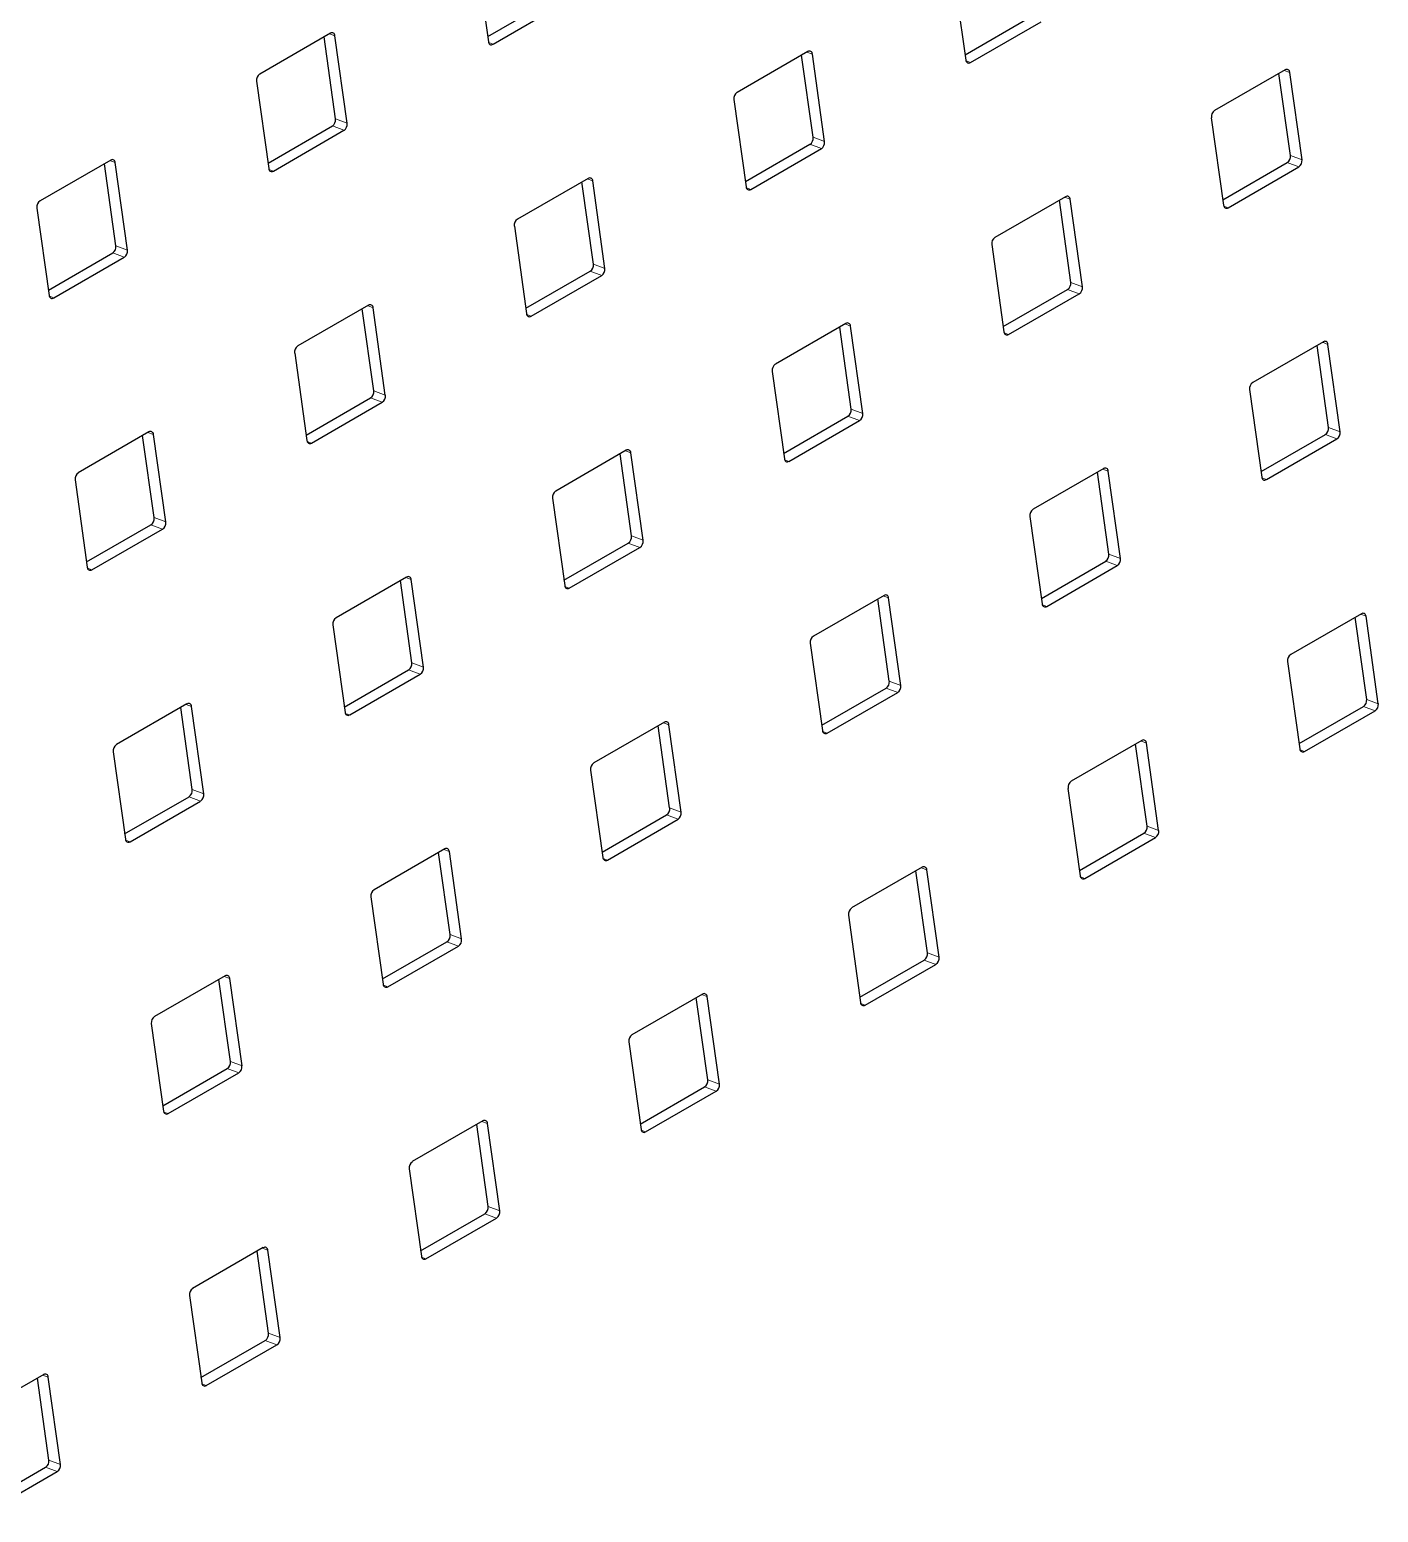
# Model space of a CAD drawing. Header units: millimetres. Extents: x -218071 to -203542, y 15363 to 51382.
# Drawn here: x -216911.02 to -216898.86, y 51050.46 to 51063.83 of the extents above; entities that cross this region are included whole.
import ezdxf

# ---------------------------------------------------------------- set-up
doc = ezdxf.new("R2010")
doc.units = ezdxf.units.MM
doc.header["$LTSCALE"] = 4
doc.layers.add('TPF-EQUIPEMENT', color=7, linetype='Continuous')

msp = doc.modelspace()

# ---------------------------------------------------------------- linework, layer by layer
at = {"layer": 'TPF-EQUIPEMENT', "color": 7, "linetype": 'Continuous', "lineweight": 25}
for p, q in [((-216906.993, 51064.504), (-216906.883, 51063.716)), ((-216902.69, 51064.339), (-216902.579, 51063.551)), ((-216906.889, 51063.764), (-216906.309, 51064.099)), ((-216906.841, 51063.693), (-216906.205, 51064.06)), ((-216902.586, 51063.599), (-216902.006, 51063.934)), ((-216902.538, 51063.528), (-216901.901, 51063.895)), ((-216908.307, 51063.793), (-216908.944, 51063.425)), ((-216908.26, 51063.021), (-216908.364, 51063.76)), ((-216908.155, 51062.982), (-216908.266, 51063.769)), ((-216904.004, 51063.628), (-216904.64, 51063.26)), ((-216903.956, 51062.856), (-216904.06, 51063.595)), ((-216903.852, 51062.817), (-216903.962, 51063.604)), ((-216899.7, 51063.463), (-216900.337, 51063.096)), ((-216899.653, 51062.691), (-216899.756, 51063.43)), ((-216899.548, 51062.652), (-216899.659, 51063.439)), ((-216908.973, 51063.361), (-216908.863, 51062.574)), ((-216904.67, 51063.196), (-216904.559, 51062.409)), ((-216900.366, 51063.031), (-216900.255, 51062.244)), ((-216908.869, 51062.622), (-216908.289, 51062.957)), ((-216908.821, 51062.55), (-216908.185, 51062.918)), ((-216904.566, 51062.457), (-216903.986, 51062.792)), ((-216904.518, 51062.385), (-216903.881, 51062.753)), ((-216910.287, 51062.65), (-216910.924, 51062.283)), ((-216910.24, 51061.878), (-216910.344, 51062.617)), ((-216910.135, 51061.839), (-216910.246, 51062.627)), ((-216900.262, 51062.292), (-216899.682, 51062.627)), ((-216905.984, 51062.485), (-216906.62, 51062.118)), ((-216900.214, 51062.22), (-216899.578, 51062.588)), ((-216905.936, 51061.713), (-216906.04, 51062.453)), ((-216905.832, 51061.674), (-216905.942, 51062.462)), ((-216910.953, 51062.218), (-216910.842, 51061.431)), ((-216901.68, 51062.32), (-216902.317, 51061.953)), ((-216901.633, 51061.548), (-216901.736, 51062.288)), ((-216901.528, 51061.509), (-216901.639, 51062.297)), ((-216906.649, 51062.054), (-216906.539, 51061.266)), ((-216910.849, 51061.479), (-216910.269, 51061.814)), ((-216902.346, 51061.889), (-216902.235, 51061.101)), ((-216910.801, 51061.408), (-216910.165, 51061.775)), ((-216906.546, 51061.314), (-216905.965, 51061.649)), ((-216906.497, 51061.243), (-216905.861, 51061.61)), ((-216902.242, 51061.149), (-216901.662, 51061.484)), ((-216902.194, 51061.078), (-216901.557, 51061.445)), ((-216907.964, 51061.342), (-216908.6, 51060.975)), ((-216907.916, 51060.57), (-216908.02, 51061.31)), ((-216907.812, 51060.531), (-216907.922, 51061.319)), ((-216903.66, 51061.177), (-216904.296, 51060.81)), ((-216903.613, 51060.405), (-216903.716, 51061.145)), ((-216903.508, 51060.366), (-216903.619, 51061.154)), ((-216899.356, 51061.013), (-216899.993, 51060.645)), ((-216908.629, 51060.911), (-216908.519, 51060.123)), ((-216899.309, 51060.241), (-216899.413, 51060.98)), ((-216899.204, 51060.202), (-216899.315, 51060.989)), ((-216904.326, 51060.746), (-216904.215, 51059.958)), ((-216908.526, 51060.171), (-216907.945, 51060.506)), ((-216908.477, 51060.1), (-216907.841, 51060.467)), ((-216900.022, 51060.581), (-216899.912, 51059.793)), ((-216904.222, 51060.006), (-216903.642, 51060.341)), ((-216909.944, 51060.2), (-216910.58, 51059.832)), ((-216904.174, 51059.935), (-216903.537, 51060.302)), ((-216909.896, 51059.428), (-216910, 51060.167)), ((-216909.792, 51059.389), (-216909.902, 51060.176)), ((-216899.918, 51059.842), (-216899.338, 51060.176)), ((-216899.87, 51059.77), (-216899.234, 51060.137)), ((-216905.64, 51060.035), (-216906.276, 51059.667)), ((-216905.592, 51059.263), (-216905.696, 51060.002)), ((-216905.488, 51059.224), (-216905.598, 51060.011)), ((-216901.336, 51059.87), (-216901.973, 51059.503)), ((-216901.289, 51059.098), (-216901.393, 51059.837)), ((-216901.184, 51059.059), (-216901.295, 51059.846)), ((-216910.609, 51059.768), (-216910.499, 51058.981)), ((-216906.306, 51059.603), (-216906.195, 51058.816)), ((-216902.002, 51059.438), (-216901.891, 51058.651)), ((-216910.505, 51059.029), (-216909.925, 51059.364)), ((-216910.457, 51058.957), (-216909.821, 51059.325)), ((-216906.202, 51058.864), (-216905.622, 51059.199)), ((-216906.154, 51058.792), (-216905.517, 51059.16)), ((-216901.898, 51058.699), (-216901.318, 51059.034)), ((-216907.62, 51058.892), (-216908.256, 51058.525)), ((-216907.468, 51058.081), (-216907.578, 51058.869)), ((-216901.85, 51058.627), (-216901.214, 51058.995)), ((-216907.572, 51058.12), (-216907.676, 51058.86)), ((-216903.316, 51058.727), (-216903.953, 51058.36)), ((-216903.269, 51057.955), (-216903.372, 51058.695)), ((-216903.164, 51057.916), (-216903.275, 51058.704)), ((-216899.013, 51058.562), (-216899.649, 51058.195)), ((-216898.965, 51057.79), (-216899.069, 51058.53)), ((-216898.861, 51057.751), (-216898.971, 51058.539)), ((-216908.285, 51058.461), (-216908.175, 51057.673)), ((-216903.982, 51058.296), (-216903.871, 51057.508)), ((-216899.678, 51058.131), (-216899.568, 51057.343)), ((-216908.182, 51057.721), (-216907.602, 51058.056)), ((-216908.133, 51057.65), (-216907.497, 51058.017)), ((-216903.878, 51057.556), (-216903.298, 51057.891)), ((-216903.83, 51057.485), (-216903.193, 51057.852)), ((-216909.6, 51057.749), (-216910.236, 51057.382)), ((-216909.552, 51056.977), (-216909.656, 51057.717)), ((-216909.448, 51056.938), (-216909.558, 51057.726)), ((-216899.575, 51057.391), (-216898.994, 51057.726)), ((-216899.526, 51057.32), (-216898.89, 51057.687)), ((-216905.296, 51057.584), (-216905.933, 51057.217)), ((-216905.249, 51056.813), (-216905.352, 51057.552)), ((-216905.144, 51056.774), (-216905.255, 51057.561)), ((-216900.993, 51057.42), (-216901.629, 51057.052)), ((-216900.841, 51056.609), (-216900.951, 51057.396)), ((-216910.265, 51057.318), (-216910.155, 51056.53)), ((-216900.945, 51056.648), (-216901.049, 51057.387)), ((-216905.962, 51057.153), (-216905.851, 51056.365)), ((-216910.162, 51056.578), (-216909.581, 51056.913)), ((-216910.113, 51056.507), (-216909.477, 51056.874)), ((-216901.658, 51056.988), (-216901.548, 51056.2)), ((-216905.858, 51056.414), (-216905.278, 51056.748)), ((-216905.81, 51056.342), (-216905.173, 51056.709)), ((-216901.554, 51056.249), (-216900.974, 51056.583)), ((-216901.506, 51056.177), (-216900.87, 51056.544)), ((-216907.276, 51056.442), (-216907.912, 51056.074)), ((-216907.229, 51055.67), (-216907.332, 51056.409)), ((-216907.124, 51055.631), (-216907.235, 51056.418)), ((-216902.972, 51056.277), (-216903.609, 51055.91)), ((-216902.925, 51055.505), (-216903.029, 51056.244)), ((-216902.82, 51055.466), (-216902.931, 51056.254)), ((-216907.942, 51056.01), (-216907.831, 51055.223)), ((-216903.638, 51055.845), (-216903.528, 51055.058)), ((-216907.838, 51055.271), (-216907.258, 51055.606)), ((-216907.79, 51055.199), (-216907.153, 51055.567)), ((-216903.534, 51055.106), (-216902.954, 51055.441)), ((-216903.486, 51055.034), (-216902.85, 51055.402)), ((-216909.256, 51055.299), (-216909.892, 51054.932)), ((-216909.208, 51054.527), (-216909.312, 51055.267)), ((-216909.104, 51054.488), (-216909.214, 51055.276)), ((-216904.952, 51055.134), (-216905.589, 51054.767)), ((-216904.905, 51054.362), (-216905.009, 51055.102)), ((-216904.8, 51054.323), (-216904.911, 51055.111)), ((-216909.922, 51054.868), (-216909.811, 51054.08)), ((-216905.618, 51054.703), (-216905.507, 51053.915)), ((-216909.818, 51054.128), (-216909.238, 51054.463)), ((-216909.77, 51054.057), (-216909.133, 51054.424)), ((-216905.514, 51053.963), (-216904.934, 51054.298)), ((-216905.466, 51053.892), (-216904.83, 51054.259)), ((-216906.932, 51053.991), (-216907.569, 51053.624)), ((-216906.885, 51053.22), (-216906.988, 51053.959)), ((-216906.78, 51053.181), (-216906.891, 51053.968)), ((-216907.598, 51053.56), (-216907.487, 51052.772)), ((-216907.494, 51052.821), (-216906.914, 51053.155)), ((-216907.446, 51052.749), (-216906.809, 51053.116)), ((-216908.912, 51052.849), (-216909.549, 51052.481)), ((-216908.865, 51052.077), (-216908.968, 51052.816)), ((-216908.76, 51052.038), (-216908.871, 51052.825)), ((-216909.578, 51052.417), (-216909.467, 51051.63)), ((-216909.474, 51051.678), (-216908.894, 51052.013)), ((-216909.426, 51051.606), (-216908.789, 51051.974)), ((-216910.892, 51051.706), (-216911.528, 51051.339)), ((-216910.845, 51050.934), (-216910.948, 51051.674)), ((-216910.74, 51050.895), (-216910.851, 51051.683)), ((-216911.454, 51050.535), (-216910.874, 51050.87)), ((-216911.406, 51050.464), (-216910.769, 51050.831))]:
    msp.add_line(p, q, dxfattribs=at)
at = {"layer": 'TPF-EQUIPEMENT', "color": 8, "linetype": 'Continuous', "lineweight": 18}
for p, q in [((-216908.316, 51063.788), (-216908.266, 51063.769)), ((-216906.881, 51063.708), (-216906.841, 51063.693)), ((-216904.012, 51063.623), (-216903.962, 51063.604)), ((-216902.577, 51063.543), (-216902.538, 51063.528)), ((-216899.709, 51063.458), (-216899.659, 51063.439)), ((-216908.26, 51063.021), (-216908.155, 51062.982)), ((-216908.289, 51062.957), (-216908.185, 51062.918)), ((-216903.986, 51062.792), (-216903.881, 51062.753)), ((-216903.956, 51062.856), (-216903.852, 51062.817)), ((-216910.296, 51062.645), (-216910.246, 51062.627)), ((-216899.682, 51062.627), (-216899.578, 51062.588)), ((-216899.653, 51062.691), (-216899.548, 51062.652)), ((-216908.861, 51062.565), (-216908.821, 51062.55)), ((-216905.992, 51062.48), (-216905.942, 51062.462)), ((-216904.557, 51062.4), (-216904.518, 51062.385)), ((-216901.688, 51062.315), (-216901.639, 51062.297)), ((-216900.253, 51062.235), (-216900.214, 51062.22)), ((-216910.269, 51061.814), (-216910.165, 51061.775)), ((-216910.24, 51061.878), (-216910.135, 51061.839)), ((-216905.936, 51061.713), (-216905.832, 51061.674)), ((-216905.965, 51061.649), (-216905.861, 51061.61)), ((-216901.633, 51061.548), (-216901.528, 51061.509)), ((-216910.84, 51061.422), (-216910.801, 51061.408)), ((-216901.662, 51061.484), (-216901.557, 51061.445)), ((-216907.972, 51061.338), (-216907.922, 51061.319)), ((-216906.537, 51061.257), (-216906.497, 51061.243)), ((-216903.668, 51061.173), (-216903.619, 51061.154)), ((-216902.233, 51061.092), (-216902.194, 51061.078)), ((-216899.365, 51061.008), (-216899.315, 51060.989)), ((-216907.945, 51060.506), (-216907.841, 51060.467)), ((-216907.916, 51060.57), (-216907.812, 51060.531)), ((-216903.642, 51060.341), (-216903.537, 51060.302)), ((-216903.613, 51060.405), (-216903.508, 51060.366)), ((-216899.309, 51060.241), (-216899.204, 51060.202)), ((-216909.952, 51060.195), (-216909.902, 51060.176)), ((-216908.517, 51060.115), (-216908.477, 51060.1)), ((-216899.338, 51060.176), (-216899.234, 51060.137)), ((-216905.648, 51060.03), (-216905.598, 51060.011)), ((-216904.213, 51059.95), (-216904.174, 51059.935)), ((-216901.345, 51059.865), (-216901.295, 51059.846)), ((-216899.91, 51059.785), (-216899.87, 51059.77)), ((-216909.896, 51059.428), (-216909.792, 51059.389)), ((-216909.925, 51059.364), (-216909.821, 51059.325)), ((-216905.622, 51059.199), (-216905.517, 51059.16)), ((-216905.592, 51059.263), (-216905.488, 51059.224)), ((-216901.318, 51059.034), (-216901.214, 51058.995)), ((-216901.289, 51059.098), (-216901.184, 51059.059)), ((-216910.497, 51058.972), (-216910.457, 51058.957)), ((-216907.628, 51058.887), (-216907.578, 51058.869)), ((-216906.193, 51058.807), (-216906.154, 51058.792)), ((-216903.325, 51058.722), (-216903.275, 51058.704)), ((-216901.889, 51058.642), (-216901.85, 51058.627)), ((-216899.021, 51058.557), (-216898.971, 51058.539)), ((-216907.572, 51058.12), (-216907.468, 51058.081)), ((-216907.602, 51058.056), (-216907.497, 51058.017)), ((-216903.269, 51057.955), (-216903.164, 51057.916)), ((-216903.298, 51057.891), (-216903.193, 51057.852)), ((-216909.608, 51057.745), (-216909.558, 51057.726)), ((-216908.173, 51057.664), (-216908.133, 51057.65)), ((-216898.994, 51057.726), (-216898.89, 51057.687)), ((-216898.965, 51057.79), (-216898.861, 51057.751)), ((-216905.304, 51057.58), (-216905.255, 51057.561)), ((-216903.869, 51057.499), (-216903.83, 51057.485)), ((-216901.001, 51057.415), (-216900.951, 51057.396)), ((-216899.566, 51057.335), (-216899.526, 51057.32)), ((-216909.581, 51056.913), (-216909.477, 51056.874)), ((-216909.552, 51056.977), (-216909.448, 51056.938)), ((-216905.278, 51056.748), (-216905.173, 51056.709)), ((-216905.249, 51056.813), (-216905.144, 51056.774)), ((-216900.945, 51056.648), (-216900.841, 51056.609)), ((-216910.153, 51056.522), (-216910.113, 51056.507)), ((-216900.974, 51056.583), (-216900.87, 51056.544)), ((-216907.284, 51056.437), (-216907.235, 51056.418)), ((-216905.849, 51056.357), (-216905.81, 51056.342)), ((-216902.981, 51056.272), (-216902.931, 51056.254)), ((-216901.546, 51056.192), (-216901.506, 51056.177)), ((-216907.229, 51055.67), (-216907.124, 51055.631)), ((-216907.258, 51055.606), (-216907.153, 51055.567)), ((-216902.954, 51055.441), (-216902.85, 51055.402)), ((-216902.925, 51055.505), (-216902.82, 51055.466)), ((-216909.264, 51055.294), (-216909.214, 51055.276)), ((-216907.829, 51055.214), (-216907.79, 51055.199)), ((-216904.961, 51055.129), (-216904.911, 51055.111)), ((-216903.526, 51055.049), (-216903.486, 51055.034)), ((-216909.238, 51054.463), (-216909.133, 51054.424)), ((-216909.208, 51054.527), (-216909.104, 51054.488)), ((-216904.905, 51054.362), (-216904.8, 51054.323)), ((-216904.934, 51054.298), (-216904.83, 51054.259)), ((-216909.809, 51054.071), (-216909.77, 51054.057)), ((-216906.941, 51053.987), (-216906.891, 51053.968)), ((-216905.505, 51053.907), (-216905.466, 51053.892)), ((-216906.914, 51053.155), (-216906.809, 51053.116)), ((-216906.885, 51053.22), (-216906.78, 51053.181)), ((-216908.92, 51052.844), (-216908.871, 51052.825)), ((-216907.485, 51052.764), (-216907.446, 51052.749)), ((-216908.865, 51052.077), (-216908.76, 51052.038)), ((-216908.894, 51052.013), (-216908.789, 51051.974)), ((-216910.9, 51051.701), (-216910.851, 51051.683)), ((-216909.465, 51051.621), (-216909.426, 51051.606)), ((-216910.874, 51050.87), (-216910.769, 51050.831)), ((-216910.845, 51050.934), (-216910.74, 51050.895))]:
    msp.add_line(p, q, dxfattribs=at)
at = {"layer": 'TPF-EQUIPEMENT', "color": 7, "linetype": 'Continuous', "lineweight": 25}
for centre, radius, start, end in [((-216908.293, 51063.77), 0.027, 358.9775, 122.2879), ((-216906.856, 51063.716), 0.027, 178.9775, 302.2879), ((-216903.989, 51063.605), 0.027, 358.9775, 122.2879), ((-216902.552, 51063.551), 0.027, 178.9775, 302.2879), ((-216908.906, 51063.37), 0.0672, 123.9011, 187.1338), ((-216899.686, 51063.44), 0.027, 358.9775, 122.2879), ((-216904.603, 51063.205), 0.0672, 123.9011, 187.1338), ((-216908.327, 51063.012), 0.0672, 303.9011, 7.1338), ((-216900.299, 51063.04), 0.0672, 123.9011, 187.1338), ((-216908.222, 51062.973), 0.0672, 303.9011, 7.1338), ((-216904.023, 51062.847), 0.0672, 303.9011, 7.1338), ((-216903.919, 51062.808), 0.0672, 303.9011, 7.1338), ((-216910.273, 51062.627), 0.027, 358.9775, 122.2879), ((-216899.719, 51062.683), 0.0672, 303.9011, 7.1338), ((-216899.615, 51062.644), 0.0672, 303.9011, 7.1338), ((-216908.836, 51062.573), 0.027, 178.9775, 302.2879), ((-216905.969, 51062.462), 0.027, 358.9775, 122.2879), ((-216904.532, 51062.408), 0.027, 178.9775, 302.2879), ((-216910.886, 51062.227), 0.0672, 123.9011, 187.1338), ((-216901.666, 51062.297), 0.027, 358.9775, 122.2879), ((-216900.228, 51062.243), 0.027, 178.9775, 302.2879), ((-216906.583, 51062.062), 0.0672, 123.9011, 187.1338), ((-216902.279, 51061.897), 0.0672, 123.9011, 187.1338), ((-216910.307, 51061.87), 0.0672, 303.9011, 7.1338), ((-216910.202, 51061.831), 0.0672, 303.9011, 7.1338), ((-216906.003, 51061.705), 0.0672, 303.9011, 7.1338), ((-216905.899, 51061.666), 0.0672, 303.9011, 7.1338), ((-216901.699, 51061.54), 0.0672, 303.9011, 7.1338), ((-216910.815, 51061.43), 0.027, 178.9775, 302.2879), ((-216901.595, 51061.501), 0.0672, 303.9011, 7.1338), ((-216907.949, 51061.319), 0.027, 358.9775, 122.2879), ((-216906.512, 51061.265), 0.027, 178.9775, 302.2879), ((-216903.646, 51061.155), 0.027, 358.9775, 122.2879), ((-216902.208, 51061.101), 0.027, 178.9775, 302.2879), ((-216899.342, 51060.99), 0.027, 358.9775, 122.2879), ((-216908.563, 51060.919), 0.0672, 123.9011, 187.1338), ((-216904.259, 51060.754), 0.0672, 123.9011, 187.1338), ((-216899.955, 51060.589), 0.0672, 123.9011, 187.1338), ((-216907.983, 51060.562), 0.0672, 303.9011, 7.1338), ((-216907.878, 51060.523), 0.0672, 303.9011, 7.1338), ((-216903.679, 51060.397), 0.0672, 303.9011, 7.1338), ((-216903.575, 51060.358), 0.0672, 303.9011, 7.1338), ((-216909.929, 51060.177), 0.027, 358.9775, 122.2879), ((-216899.376, 51060.232), 0.0672, 303.9011, 7.1338), ((-216899.271, 51060.193), 0.0672, 303.9011, 7.1338), ((-216908.492, 51060.123), 0.027, 178.9775, 302.2879), ((-216905.626, 51060.012), 0.027, 358.9775, 122.2879), ((-216904.188, 51059.958), 0.027, 178.9775, 302.2879), ((-216910.542, 51059.777), 0.0672, 123.9011, 187.1338), ((-216901.322, 51059.847), 0.027, 358.9775, 122.2879), ((-216906.239, 51059.612), 0.0672, 123.9011, 187.1338), ((-216899.885, 51059.793), 0.027, 178.9775, 302.2879), ((-216909.963, 51059.419), 0.0672, 303.9011, 7.1338), ((-216901.935, 51059.447), 0.0672, 123.9011, 187.1338), ((-216909.858, 51059.38), 0.0672, 303.9011, 7.1338), ((-216905.659, 51059.254), 0.0672, 303.9011, 7.1338), ((-216905.555, 51059.215), 0.0672, 303.9011, 7.1338), ((-216901.356, 51059.09), 0.0672, 303.9011, 7.1338), ((-216901.251, 51059.051), 0.0672, 303.9011, 7.1338), ((-216910.472, 51058.98), 0.027, 178.9775, 302.2879), ((-216907.605, 51058.869), 0.027, 358.9775, 122.2879), ((-216906.168, 51058.815), 0.027, 178.9775, 302.2879), ((-216903.302, 51058.704), 0.027, 358.9775, 122.2879), ((-216901.864, 51058.65), 0.027, 178.9775, 302.2879), ((-216908.219, 51058.469), 0.0672, 123.9011, 187.1338), ((-216898.998, 51058.539), 0.027, 358.9775, 122.2879), ((-216903.915, 51058.304), 0.0672, 123.9011, 187.1338), ((-216907.639, 51058.112), 0.0672, 303.9011, 7.1338), ((-216907.535, 51058.073), 0.0672, 303.9011, 7.1338), ((-216899.612, 51058.139), 0.0672, 123.9011, 187.1338), ((-216903.335, 51057.947), 0.0672, 303.9011, 7.1338), ((-216903.231, 51057.908), 0.0672, 303.9011, 7.1338), ((-216909.585, 51057.726), 0.027, 358.9775, 122.2879), ((-216908.148, 51057.673), 0.027, 178.9775, 302.2879), ((-216899.032, 51057.782), 0.0672, 303.9011, 7.1338), ((-216898.927, 51057.743), 0.0672, 303.9011, 7.1338), ((-216905.282, 51057.562), 0.027, 358.9775, 122.2879), ((-216903.844, 51057.508), 0.027, 178.9775, 302.2879), ((-216900.978, 51057.397), 0.027, 358.9775, 122.2879), ((-216910.199, 51057.326), 0.0672, 123.9011, 187.1338), ((-216899.541, 51057.343), 0.027, 178.9775, 302.2879), ((-216905.895, 51057.161), 0.0672, 123.9011, 187.1338), ((-216901.591, 51056.996), 0.0672, 123.9011, 187.1338), ((-216909.619, 51056.969), 0.0672, 303.9011, 7.1338), ((-216909.514, 51056.93), 0.0672, 303.9011, 7.1338), ((-216905.315, 51056.804), 0.0672, 303.9011, 7.1338), ((-216905.211, 51056.765), 0.0672, 303.9011, 7.1338), ((-216901.012, 51056.639), 0.0672, 303.9011, 7.1338), ((-216900.907, 51056.6), 0.0672, 303.9011, 7.1338), ((-216910.128, 51056.53), 0.027, 178.9775, 302.2879), ((-216907.262, 51056.419), 0.027, 358.9775, 122.2879), ((-216905.824, 51056.365), 0.027, 178.9775, 302.2879), ((-216902.958, 51056.254), 0.027, 358.9775, 122.2879), ((-216901.521, 51056.2), 0.027, 178.9775, 302.2879), ((-216907.875, 51056.019), 0.0672, 123.9011, 187.1338), ((-216903.571, 51055.854), 0.0672, 123.9011, 187.1338), ((-216907.295, 51055.661), 0.0672, 303.9011, 7.1338), ((-216907.191, 51055.622), 0.0672, 303.9011, 7.1338), ((-216902.992, 51055.497), 0.0672, 303.9011, 7.1338), ((-216902.887, 51055.458), 0.0672, 303.9011, 7.1338), ((-216909.242, 51055.276), 0.027, 358.9775, 122.2879), ((-216907.804, 51055.222), 0.027, 178.9775, 302.2879), ((-216904.938, 51055.111), 0.027, 358.9775, 122.2879), ((-216903.501, 51055.057), 0.027, 178.9775, 302.2879), ((-216909.855, 51054.876), 0.0672, 123.9011, 187.1338), ((-216905.551, 51054.711), 0.0672, 123.9011, 187.1338), ((-216909.275, 51054.519), 0.0672, 303.9011, 7.1338), ((-216909.171, 51054.48), 0.0672, 303.9011, 7.1338), ((-216904.972, 51054.354), 0.0672, 303.9011, 7.1338), ((-216904.867, 51054.315), 0.0672, 303.9011, 7.1338), ((-216909.784, 51054.08), 0.027, 178.9775, 302.2879), ((-216906.918, 51053.969), 0.027, 358.9775, 122.2879), ((-216905.48, 51053.915), 0.027, 178.9775, 302.2879), ((-216907.531, 51053.568), 0.0672, 123.9011, 187.1338), ((-216906.951, 51053.211), 0.0672, 303.9011, 7.1338), ((-216906.847, 51053.172), 0.0672, 303.9011, 7.1338), ((-216908.898, 51052.826), 0.027, 358.9775, 122.2879), ((-216907.46, 51052.772), 0.027, 178.9775, 302.2879), ((-216909.511, 51052.426), 0.0672, 123.9011, 187.1338), ((-216908.931, 51052.069), 0.0672, 303.9011, 7.1338), ((-216908.827, 51052.029), 0.0672, 303.9011, 7.1338), ((-216910.878, 51051.683), 0.027, 358.9775, 122.2879), ((-216909.44, 51051.629), 0.027, 178.9775, 302.2879), ((-216910.911, 51050.926), 0.0672, 303.9011, 7.1338), ((-216910.807, 51050.887), 0.0672, 303.9011, 7.1338)]:
    msp.add_arc(centre, radius, start, end, dxfattribs=at)

doc.saveas('drawing.dxf')
